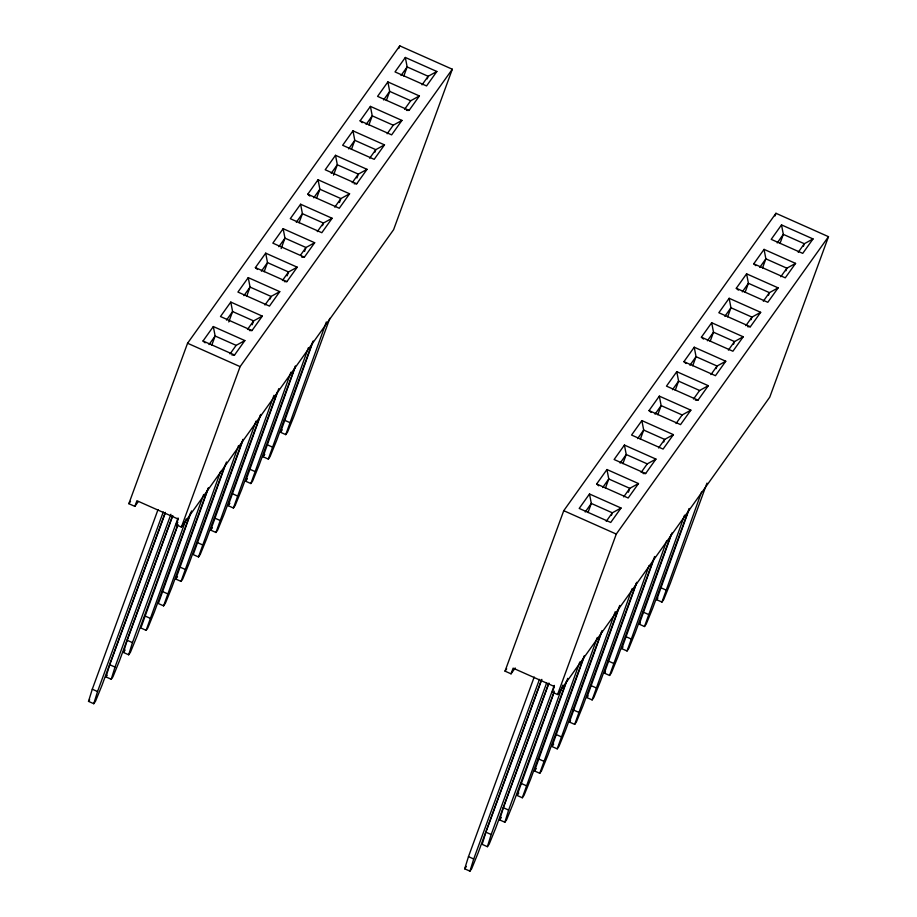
<?xml version="1.0" encoding="UTF-8"?>
<svg xmlns="http://www.w3.org/2000/svg" width="917" height="917" viewBox="0 0 917 917"><rect width="100%" height="100%" fill="white"/><g stroke="black" fill="none" stroke-linecap="round" stroke-linejoin="round"><path stroke-width="1.38" d="M165.289 512.374L102.005 685.286L95.483 701.299L93.763 703.706L88.513 701.367L92.285 689.206L158.022 509.6M93.763 703.706L97.546 691.544L163.272 511.938M172.442 516.065L119.462 660.825L112.94 676.838L111.221 679.245L105.959 676.906L109.742 664.745L165.175 513.279M111.221 679.245L115.003 667.083L170.917 514.277M177.634 525.109L136.92 636.364L130.386 652.377L128.667 654.784L123.417 652.446L127.199 640.284L172.82 515.629M128.667 654.784L132.449 642.622L178.07 517.967M178.013 524.673L140.874 627.985L146.124 630.323L147.843 627.916L154.377 611.903L190.667 512.706M146.124 630.323L186.208 518.976M191.538 510.941L158.332 603.524L163.581 605.862L165.301 603.455L171.834 587.442L208.125 488.245M163.581 605.862L203.666 494.515M225.089 465.125L189.28 562.969L182.758 578.994L181.039 581.401L175.777 579.063L208.503 487.81M181.039 581.401L220.63 471.384M226.453 462.008L193.235 554.602L198.496 556.94L200.204 554.533L206.738 538.508L243.039 439.323M198.496 556.94L238.569 445.582M260.497 414.862L224.195 514.047L217.661 530.072L215.942 532.479L210.692 530.141L242.925 440.229M215.942 532.479L256.026 421.121M277.461 391.742L241.652 489.586L235.119 505.599L233.399 508.018L228.15 505.68L260.864 414.427M233.399 508.018L273.965 395.319M295.4 365.94L259.11 465.125L252.576 481.138L250.857 483.546L245.607 481.207L278.814 388.625M250.857 483.546L290.93 372.199M312.857 341.479L276.556 440.664L270.034 456.677L268.314 459.085L263.053 456.746L295.285 366.846M268.314 459.085L308.387 347.738M329.822 318.359L294.013 416.203L287.48 432.216L285.76 434.624L280.51 432.285L313.236 341.044M285.76 434.624L326.337 321.936M541.466 679.818L478.193 852.73L471.659 868.743L469.94 871.15L464.69 868.812L468.472 856.65L534.198 677.044M469.94 871.15L473.722 858.988L539.448 679.382M541.844 679.382L485.918 832.189L482.147 844.351L487.397 846.689L489.116 844.282L495.65 828.269L548.618 683.509M487.397 846.689L491.18 834.527L546.601 683.062M554.304 691.212L513.096 803.808L506.574 819.821L504.854 822.228L499.593 819.89L503.376 807.728L548.996 683.073M504.854 822.228L508.637 810.066L554.246 685.412M566.362 681.491L530.553 779.335L524.02 795.36L522.3 797.767L517.05 795.429L553.696 693.458M522.3 797.767L562.878 685.079M584.301 655.689L548.011 754.874L541.477 770.899L539.758 773.306L534.508 770.968L567.715 678.374M539.758 773.306L579.842 661.948M601.758 631.228L565.468 730.413L558.934 746.438L557.215 748.845L551.965 746.507L584.198 656.595M557.215 748.845L597.299 637.487M619.709 605.426L582.914 705.952L576.392 721.977L574.672 724.384L569.411 722.046L602.137 630.793M574.672 724.384L615.238 611.685M636.673 582.306L600.371 681.491L593.838 697.505L592.13 699.912L586.869 697.573L619.101 607.673M592.13 699.912L632.203 588.565M654.612 556.504L617.829 657.031L611.295 673.044L609.576 675.451L604.326 673.112L636.558 583.212M609.576 675.451L649.167 565.445M671.095 534.726L635.286 632.57L628.753 648.583L627.033 650.99L621.783 648.651L654.016 558.751M627.033 650.99L666.625 540.984M689.034 508.924L652.744 608.109L646.21 624.122L644.491 626.529L639.241 624.19L671.955 532.949M644.491 626.529L684.563 515.182M706.984 483.121L670.189 583.648L663.667 599.661L661.948 602.068L656.687 599.729L689.412 508.488M661.948 602.068L701.528 492.062M128.85 503.697L187.561 343.245L399.778 45.85L452.31 69.233L393.599 229.697L181.383 527.092L176.133 524.753L178.207 519.079L136.931 500.716L134.856 506.379L128.85 503.697L130.512 501.37M211.804 345.124L215.14 336.012L213.329 326.544L244.85 340.574L234.546 355.017L231.909 355.005M228.78 321.959L232.597 311.551L230.786 302.083L262.308 316.113L252.003 330.556L249.367 330.544M246.719 296.191L250.054 287.078L248.243 277.622L279.765 291.652L269.46 306.095L237.927 292.065L248.243 277.622M264.165 271.73L267.5 262.617L265.689 253.161L297.223 267.191L286.906 281.634L284.281 281.622M252.175 324.801L253.608 320.904L262.308 316.113M281.152 248.576L284.958 238.156L283.147 228.688L314.669 242.73L304.364 257.173L301.739 257.161M181.383 527.092L240.105 366.628L452.31 69.233M270.114 299.045L271.065 296.443L279.765 291.652M299.08 222.808L302.415 213.695L300.604 204.227L332.126 218.269L321.821 232.712L290.299 218.682L300.604 204.227M287.09 275.879L288.523 271.971L297.223 267.191M316.537 198.347L319.873 189.234L318.061 179.766L349.583 193.796L339.279 208.251L307.757 194.221L318.061 179.766M304.547 251.418L305.98 247.51L314.669 242.73M333.513 175.193L337.318 164.773L335.519 155.305L367.041 169.336L356.724 183.79L354.1 183.778M322.475 225.651L323.426 223.049L332.126 218.269M351.44 149.425L354.776 140.312L352.965 130.844L384.498 144.875L374.182 159.329L342.66 145.287L352.965 130.844M339.45 202.497L340.883 198.588L349.583 193.796M368.898 124.964L372.233 115.851L370.422 106.383L401.944 120.414L391.639 134.868L360.117 120.826L370.422 106.383M398.792 48.521L399.778 45.85M356.908 178.036L357.859 175.434M386.355 100.503L389.691 91.391L387.88 81.922L419.401 95.953L409.097 110.395L406.46 110.384M374.847 152.268L375.798 149.666L384.498 144.875M403.812 76.042L407.148 66.93L405.337 57.462L436.859 71.492L426.554 85.934L395.021 71.904L405.337 57.462M427.207 78.885L428.159 76.283L436.859 71.492M505.026 671.141L563.749 510.689L775.954 213.294L828.487 236.678L769.776 397.13L557.57 694.524L552.309 692.186L554.384 686.524L513.107 668.161L511.044 673.823L505.026 671.141L506.688 668.814M587.98 512.557L591.316 503.444L589.505 493.988L621.038 508.018L610.722 522.461L579.2 508.431L589.505 493.988M605.438 488.096L608.773 478.983L606.962 469.527L638.484 483.557L628.179 498L596.658 483.97L606.962 469.527M622.895 463.635L626.231 454.523L624.42 445.066L655.942 459.096L645.637 473.539L643 473.527M611.375 515.411L612.338 512.809L621.038 508.018M640.353 439.174L643.688 430.062L641.877 420.594L673.399 434.635L663.094 449.078L631.561 435.048L641.877 420.594M628.363 492.246L629.784 488.337L638.484 483.557M657.798 414.713L661.134 405.601L659.334 396.133L690.856 410.163L680.54 424.617L649.018 410.587L659.334 396.133M557.57 694.524L616.281 534.072L828.487 236.678M675.256 390.252L678.591 381.14L676.78 371.672L708.302 385.702L697.997 400.156L695.373 400.144M663.748 442.017L664.699 439.415L673.399 434.635M692.713 365.791L696.049 356.679L694.238 347.211L725.76 361.241L715.455 375.695L683.933 361.653L694.238 347.211M710.171 341.33L713.506 332.218L711.695 322.75L743.217 336.78L732.912 351.234L701.39 337.192L711.695 322.75M727.628 316.869L730.952 307.757L729.153 298.289L760.674 312.319L750.358 326.761L747.733 326.75M716.108 368.634L717.06 366.032L725.76 361.241M745.074 292.408L748.41 283.296L746.598 273.828L778.132 287.858L767.816 302.301L736.294 288.27L746.598 273.828M774.98 215.965L775.954 213.294M733.566 344.173L734.517 341.571L743.217 336.78M762.531 267.947L765.867 258.835L764.056 249.367L795.578 263.397L785.273 277.84L753.751 263.809L764.056 249.367M751.023 319.712L751.974 317.11L760.674 312.319M779.989 243.486L783.324 234.374L781.513 224.906L813.035 238.936L802.73 253.379L771.208 239.348L781.513 224.906M768.48 295.251L769.432 292.649L778.132 287.858M785.926 270.79L786.878 268.188L795.578 263.397M803.384 246.329L804.335 243.727L813.035 238.936M205.121 342.843L203.024 340.986L213.329 326.544M230.786 302.083L220.481 316.525L252.003 330.556M257.482 269.46L255.385 267.604L265.689 253.161M283.147 228.688L272.842 243.143L304.364 257.173M335.519 155.305L325.203 169.76L356.724 183.79M387.88 81.922L377.575 96.365L409.097 110.395M209.03 344.563L215.14 336.012L236.15 345.365L244.85 340.574M226.488 320.102L232.597 311.551L253.608 320.904L247.498 329.455M243.945 295.641L250.054 287.078L271.065 296.443L264.956 304.994M261.391 271.18L267.5 262.617L288.523 271.971L282.413 280.533M278.848 246.719L284.958 238.156L305.98 247.51L300.627 255.006M296.306 222.258L302.415 213.695L323.426 223.049L317.316 231.611M313.763 197.797L319.873 189.234L340.883 198.588L334.774 207.15M331.22 173.336L337.318 164.773L358.341 174.127L367.041 169.336M348.666 148.875L354.776 140.312L375.798 149.666L369.689 158.228M366.124 124.414L372.233 115.851L393.244 125.205L401.944 120.414M383.581 99.953L389.691 91.391L410.701 100.744L419.401 95.953M401.038 75.492L407.148 66.93L428.159 76.283L422.049 84.845M230.041 353.916L236.15 345.365M352.231 182.689L358.341 174.127M387.146 133.767L393.244 125.205M404.592 109.306L410.701 100.744M134.856 506.379L138.192 501.714M176.133 524.753L177.795 522.415M88.513 701.367L89.648 699.763M105.959 676.906L107.106 675.302M123.417 652.446L125.136 650.038M175.777 579.063L177.497 576.655M210.692 530.141L212.412 527.733M228.15 505.68L229.869 503.261M245.607 481.207L247.315 478.8M263.053 456.746L264.772 454.339M280.51 432.285L282.23 429.878M624.42 445.066L614.115 459.509L645.637 473.539M676.78 371.672L666.476 386.126L697.997 400.156M729.153 298.289L718.836 312.731L750.358 326.761M585.206 512.007L591.316 503.444L612.338 512.809L606.229 521.36M602.664 487.546L608.773 478.983L629.784 488.337L623.675 496.899M620.121 463.085L626.231 454.523L647.242 463.876L655.942 459.096M637.579 438.624L643.688 430.062L664.699 439.415L658.589 447.977M655.025 414.163L661.134 405.601L682.156 414.954L690.856 410.163M672.482 389.702L678.591 381.14L699.614 390.493L708.302 385.702M689.939 365.241L696.049 356.679L717.06 366.032L710.95 374.594M707.397 340.78L713.506 332.218L734.517 341.571L728.407 350.134M724.854 316.319L730.952 307.757L751.974 317.11L745.865 325.673M742.3 291.858L748.41 283.296L769.432 292.649L763.322 301.212M759.757 267.397L765.867 258.835L786.878 268.188L780.78 276.751M777.215 242.925L783.324 234.374L804.335 243.727L798.226 252.29M641.132 472.438L647.242 463.876M676.047 423.516L682.156 414.954M693.504 399.055L699.614 390.493M511.044 673.823L515.194 667.989M464.69 868.812L466.409 866.405M499.593 819.89L501.312 817.483M517.05 795.429L518.77 793.022M534.508 770.968L536.227 768.561M551.965 746.507L553.685 744.1M569.411 722.046L570.557 720.441M586.869 697.573L588.015 695.969M604.326 673.112L605.472 671.508M621.783 648.651L622.93 647.047M639.241 624.19L640.387 622.586M656.687 599.729L657.833 598.125M255.385 267.604L286.906 281.634M203.024 340.986L234.546 355.017M187.561 343.245L240.105 366.628M563.749 510.689L616.281 534.072M284.293 420.124L289.543 422.462M660.469 587.568L665.731 589.906M266.836 444.585L272.097 446.923M643.023 612.029L648.273 614.367M249.378 469.046L254.639 471.384M625.566 636.49L630.816 638.828M231.932 493.506L237.182 495.845M608.109 660.951L613.358 663.289M214.475 517.967L219.725 520.306M590.651 685.412L595.912 687.75M197.017 542.428L202.267 544.767M573.194 709.873L578.455 712.211M179.56 566.901L184.821 569.239M555.748 734.334L560.998 736.672M162.114 591.362L167.364 593.7M538.29 758.795L543.54 761.144M144.657 615.823L149.907 618.161M520.833 783.267L526.083 785.605M127.199 640.284L132.449 642.622M503.376 807.728L508.637 810.066M109.742 664.745L115.003 667.083M485.918 832.189L491.18 834.527M92.285 689.206L97.546 691.544M468.472 856.65L473.722 858.988M753.751 263.809L755.849 265.666M736.294 288.27L738.391 290.139M701.39 337.192L703.488 339.061M683.933 361.653L686.031 363.522M360.117 120.826L362.215 122.695M649.018 410.587L651.116 412.444M307.757 194.221L309.854 196.078M596.658 483.97L598.755 485.827"/></g></svg>
